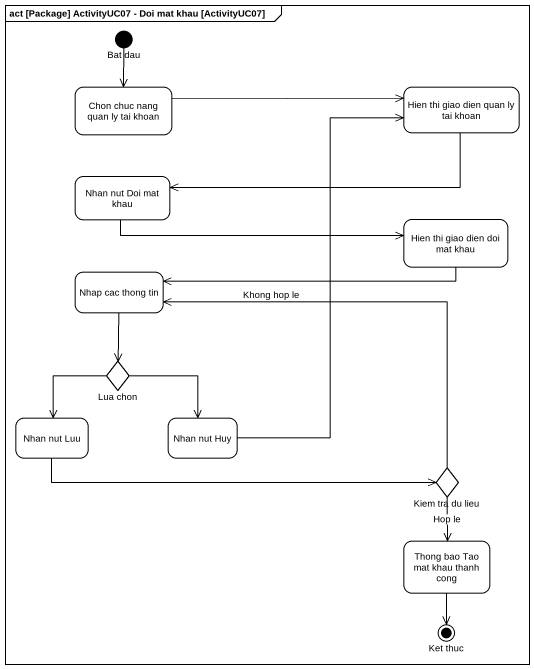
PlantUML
@startuml
mainframe act [Package] ActivityUC07 - Doi mat khau [ActivityUC07]
hide empty description
state "Bat dau" as Bat_dau <<start>> #FFFFFF
state "Chon chuc nang quan ly tai khoan" as Chon_chuc_nang_quan_ly_tai #FFFFFF
state "Hien thi giao dien quan ly tai khoan" as Hien_thi_giao_dien_quan_ly #FFFFFF
state "Nhan nut Doi mat khau" as Nhan_nut_Doi_mat_khau #FFFFFF
state "Hien thi giao dien doi mat khau" as Hien_thi_giao_dien_doi_mat #FFFFFF
state "Nhap cac thong tin" as Nhap_cac_thong_tin #FFFFFF
state "Lua chon" as Lua_chon <<choice>> #FFFFFF
state "Nhan nut Luu" as Nhan_nut_Luu #FFFFFF
state "Nhan nut Huy" as Nhan_nut_Huy #FFFFFF
state "Kiem tra du lieu" as Kiem_tra_du_lieu <<choice>> #FFFFFF
state "Thong bao Tao mat khau thanh cong" as Thong_bao_Tao_mat_khau #FFFFFF
state "Ket thuc" as Ket_thuc <<end>> #FFFFFF
Bat_dau --> Chon_chuc_nang_quan_ly_tai
Chon_chuc_nang_quan_ly_tai -right-> Hien_thi_giao_dien_quan_ly
Hien_thi_giao_dien_quan_ly -left-> Nhan_nut_Doi_mat_khau
Nhan_nut_Doi_mat_khau -right-> Hien_thi_giao_dien_doi_mat
Hien_thi_giao_dien_doi_mat -left-> Nhap_cac_thong_tin
Nhap_cac_thong_tin --> Lua_chon
Lua_chon --> Nhan_nut_Luu
Lua_chon --> Nhan_nut_Huy
Nhan_nut_Luu -right-> Kiem_tra_du_lieu
Nhan_nut_Huy -up-> Hien_thi_giao_dien_quan_ly
Kiem_tra_du_lieu -left-> Nhap_cac_thong_tin : Khong hop le
Kiem_tra_du_lieu --> Thong_bao_Tao_mat_khau : Hop le
Thong_bao_Tao_mat_khau --> Ket_thuc
@enduml
